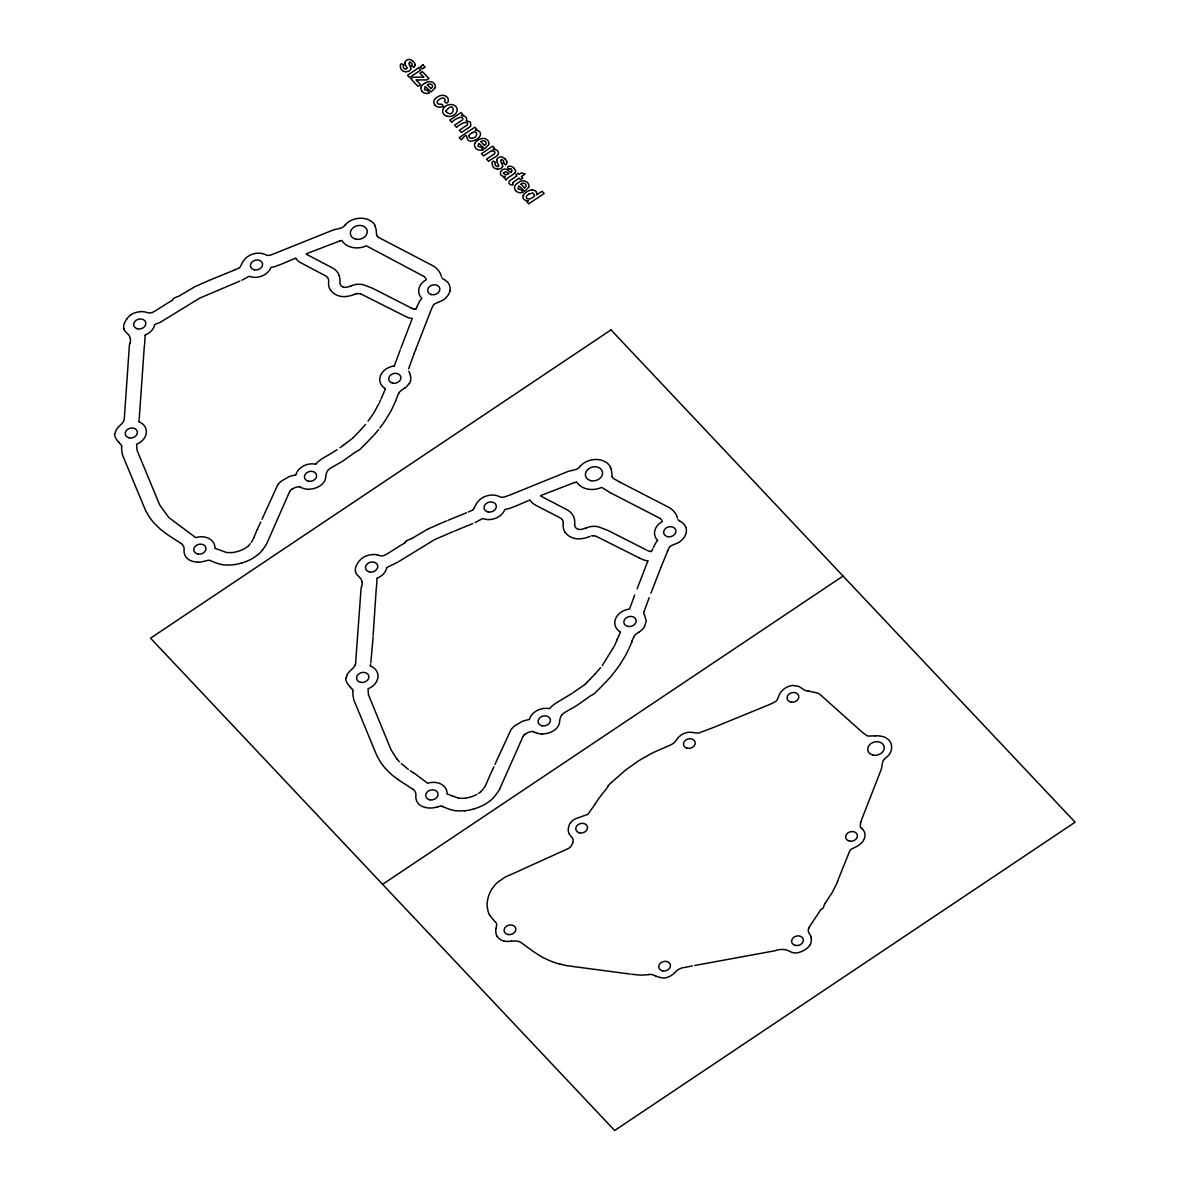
<?xml version="1.0" encoding="UTF-8"?>
<svg xmlns="http://www.w3.org/2000/svg" width="1190" height="1190" viewBox="0 0 1190 1190"><rect width="100%" height="100%" fill="white"/><g stroke="black" fill="none" stroke-linecap="round" stroke-linejoin="round"><path stroke-width="1.5" d="M328.678 281.033L328.574 283.339A18.505 14.786 -14.4 0 0 330.463 290.137M563.287 523.124L563.242 524.091M574.636 524.359L574.725 522.648A21.703 17.329 -14.4 0 0 574.19 518.29L573.982 517.68A19.814 15.812 -14.4 0 0 569.772 511.581A21.97 17.553 -14.4 0 0 569.013 511.031L568.463 510.644A27.043 21.599 -14.4 0 0 567.392 509.96L541.658 496.542M373.154 635.311L376.233 588.857M373.065 636.71L373.005 637.766M563.227 524.359L563.182 525.459A18.653 14.905 -14.4 0 0 565.057 532.346M410.743 68.767L410.728 68.098A14.176 11.32 -14.4 0 0 409.687 65.405M502.552 166.169L502.537 165.484A14.176 11.32 -14.4 0 0 501.496 162.792M372.946 638.852L370.849 662.413M139.26 418.345L144.362 345.531M355.587 663.41L361.031 589.005A19.055 15.217 -14.4 0 1 361.433 586.982L361.522 586.774M139.141 419.654L138.769 421.438M370.715 663.856L370.358 665.582M496.052 928.453L496.513 925.88A20.84 16.645 -14.4 0 0 496.647 925.151L496.661 924.987A4.805 3.838 -14.4 0 0 496.185 922.934L493.835 920.272A55.454 44.283 -14.4 0 1 491.173 917.103A44.342 35.403 -14.4 0 1 489.759 915.11L489.551 914.768M114.954 433.904L115.118 433.101A19.724 15.753 -14.4 0 1 115.891 430.854L116.099 430.349A18.118 14.459 -14.4 0 1 119.625 425.797L120.993 424.503A22.372 17.865 -14.4 0 0 121.975 423.521L122.466 422.956A8.672 6.932 -14.4 0 0 123.344 421.602A29.348 23.443 -14.4 0 0 123.671 420.918L123.849 420.561A7.11 5.682 -14.4 0 0 124.266 419.118L129.368 345.65A18.802 15.024 -14.4 0 1 129.755 343.657L129.844 343.449M346.156 678.389L346.305 677.571M572.777 842.594L572.836 842.356A15.381 12.287 -14.4 0 0 573.059 840.452L573.03 839.664A5.667 4.537 -14.4 0 0 572.583 838.295L571.185 836.481A24.395 19.486 -14.4 0 1 568.865 833.283M449.88 291.193L450.088 290.122A13.016 10.398 -14.4 0 0 450.147 288.025L450.103 287.727A12.584 10.056 -14.4 0 0 449.88 286.656L449.805 286.418A21.926 17.508 -14.4 0 0 449.389 285.273L449.195 284.812A23.83 19.025 -14.4 0 0 448.734 283.83L448.6 283.607A9.803 7.839 -14.4 0 0 447.053 281.628L445.045 280.081A10.859 8.672 -14.4 0 0 444.391 279.65L443.364 279.07A6.233 4.968 -14.4 0 1 442.769 278.668L441.847 277.835M144.57 344.758L145.15 335.476M643.79 612.612L644.117 611.556M376.397 588.291L377.066 578.667M394.306 366.044L400.242 349.86M644.221 611.184L649.16 597.663M408.587 368.87L414.105 353.608M534.474 195.487L532.927 192.914L528.955 194M631.667 642.139L632.024 641.098M620.407 632.217L617.015 639.952M617.461 638.673L615.572 643.403M838.995 877.655L849.749 850.895A5.846 4.671 -14.4 0 1 851.757 848.946L855.164 847.28A44.075 35.194 -14.4 0 0 857.023 846.328L858.407 845.51A16.601 13.268 -14.4 0 0 862.185 842.252L862.363 842.059A8.404 6.709 -14.4 0 0 863.018 841.122L863.449 840.363M838.638 878.607L837.552 881.448M647.91 560.832L637.126 588.812M660.777 567.764L668.765 548.337A9.55 7.631 -14.4 0 1 669.777 546.85L669.911 546.716M660.688 567.972L659.751 570.441M659.438 571.26L651.704 591.222M415.86 349.101L431.449 309.043M415.741 349.414L414.18 353.415M400.837 348.328L412.276 318.444L410.966 318.266A17.344 13.849 -14.4 0 1 409.405 317.923L408.155 317.551A23.845 19.04 -14.4 0 1 406.058 316.704L361.135 294.079M254.05 537.062L257.085 529.922M650.945 593.185L651.332 592.174M253.857 537.568L252.86 539.933M634.687 594.985L629.555 609.057A15.44 12.331 -14.4 0 0 615.542 618.83A15.44 12.331 -14.4 0 0 620.496 632.069M415.816 309.221L416.946 306.782M651.54 551.476L652.774 548.813M431.628 308.612L432.803 306.157A9.386 7.497 -14.4 0 1 433.8 304.685L433.934 304.566M667.382 551.253L667.664 550.598M262.023 519.212L277.701 484.94M495.665 762.864L510.971 729.708A20.929 16.72 -14.4 0 1 514.972 725.632L522.455 721.333A22.238 17.761 -14.4 0 1 523.927 720.783L529.253 719.459M417.244 306.157L419.475 301.546A24.291 19.397 -14.4 0 1 421.394 298.764L421.81 298.288A15.232 12.168 -14.4 0 1 426.392 279.62M380.993 399.126L385.352 388.907M495.397 763.489L494.966 764.441M653.429 547.37L655.274 543.696A24.752 19.769 -14.4 0 1 657.222 540.885L657.639 540.379A15.44 12.331 -14.4 0 1 662.369 521.503M257.219 529.639L260.744 522.068M347.316 674.789L347.093 675.295A20.007 15.991 -14.4 0 0 346.305 677.571M380.428 400.361L379.595 402.175M490.354 774.348L492.586 769.573M489.923 775.285L485.565 785.519M493.91 766.762L492.63 769.484M614.754 645.173L615.275 644.043M629.004 648.386L630.626 644.816A52.137 41.635 -14.4 0 0 631.146 643.537L631.236 643.314A46.157 36.875 -14.4 0 0 631.563 642.451L632.128 640.83A36.221 28.917 -14.4 0 1 632.366 640.146L632.574 639.625A34.718 27.727 -14.4 0 1 633.452 637.751L633.972 636.739M355.156 664.972L355.022 665.225A29.839 23.83 -14.4 0 1 354.694 665.909A8.836 7.051 -14.4 0 1 353.802 667.293L353.296 667.858A22.833 18.237 -14.4 0 1 352.285 668.854L350.886 670.163A18.475 14.756 -14.4 0 0 347.168 674.745M614.412 645.917L602.214 665.641M628.499 649.472L627.219 652.165A96.078 76.725 -14.4 0 1 626.312 653.965A114.835 91.704 -14.4 0 1 625.122 656.151L619.38 665.418A98.458 78.629 -14.4 0 1 617.788 667.649L614.501 671.978M379.06 403.365L373.779 412.989M808.754 928.26L808.59 928.602A4.79 3.823 -14.4 0 0 808.322 929.658L808.322 929.807A10.606 8.464 -14.4 0 0 808.486 931.934L808.605 932.142A13.968 11.156 -14.4 0 0 809.349 933.689L810.003 934.745A17.181 13.715 -14.4 0 1 811.134 936.842M499.696 788.97L522.812 736.952A15.202 12.138 -14.4 0 1 523.094 736.402M474.156 507.996L476.402 503.727A18.49 14.771 -14.4 0 1 478.663 500.812L479.778 499.74A12.421 9.922 -14.4 0 1 482.158 497.985L483.304 497.39M474.096 508.145L473.843 508.651A3.808 3.049 -14.4 0 1 472.817 509.856M398.754 393.384L398.248 394.381A34.153 27.281 -14.4 0 0 397.386 396.24L397.192 396.761A35.67 28.486 -14.4 0 0 396.939 397.43L396.389 399.037A45.473 36.31 -14.4 0 1 396.077 399.885L396.002 400.093A51.334 40.995 -14.4 0 1 395.482 401.357L392.135 408.616A94.471 75.446 -14.4 0 1 391.242 410.386A112.871 90.142 -14.4 0 1 390.082 412.543L384.444 421.691A96.628 77.172 -14.4 0 1 382.882 423.893L379.893 427.835M863.687 839.947L864.178 838.995A9.133 7.289 -14.4 0 0 864.58 837.939M810.286 944.414L810.509 944.012A17.359 13.864 -14.4 0 0 811.253 938.226M595.253 803.905L587.905 814.332L577.061 818.184A9.698 7.75 -14.4 0 0 574.398 819.375A13.477 10.755 -14.4 0 0 572.018 821.115L571.706 821.412A10.249 8.181 -14.4 0 0 570.858 822.364L570.605 822.707M252.444 540.691L251.298 542.283M485.208 786.173L483.78 788.152M289.795 491.396L290.137 490.89A6.173 4.924 -14.4 0 1 290.985 489.789L291.952 489.09M373.392 413.614L368.037 421.215M523.213 736.223L523.54 735.688A6.292 5.028 -14.4 0 1 524.418 734.587M824.923 903.671L831.87 893.006A39.404 31.476 -14.4 0 0 833.015 890.983L835.856 885.405A67.458 53.877 -14.4 0 0 836.466 884.096A94.903 75.788 -14.4 0 0 837.552 881.448M409.018 383.641L408.973 383.701A18.847 15.053 -14.4 0 1 408.468 384.385L407.501 385.575A13.507 10.784 -14.4 0 1 405.076 387.895M250.227 543.711L249.246 544.961A13.283 10.606 -14.4 0 1 248.427 545.853L248.249 546.031M262.574 549.721L264.329 547.385A29.572 23.622 -14.4 0 0 266.813 543.473L289.408 492.124A14.949 11.93 -14.4 0 1 289.691 491.589M483.021 789.134L481.92 790.532A13.551 10.829 -14.4 0 1 481.102 791.439L480.879 791.648M378.509 429.62L376.843 431.702A69.169 55.246 -14.4 0 1 373.169 435.912L366.461 442.873A70.195 56.064 -14.4 0 1 364.646 444.748L360.332 449.002A12.287 9.817 -14.4 0 1 357.476 450.936L357.164 451.084A12.019 9.594 -14.4 0 0 355.691 451.917L355.319 452.185A32.398 25.868 -14.4 0 0 354.397 452.855L343.241 460.738A80.325 64.156 -14.4 0 1 340.831 462.241L330.969 467.923A11.93 9.52 -14.4 0 0 327.622 470.749A8.077 6.456 -14.4 0 0 327.057 471.686L326.402 473.248A18.847 15.053 -14.4 0 0 325.926 475.241A30.687 24.499 -14.4 0 0 325.792 476.119L325.584 477.964A12.227 9.758 -14.4 0 1 324.974 480.239A13.997 11.186 -14.4 0 1 321.047 485.133L318.771 486.606A17.88 14.28 -14.4 0 1 315.662 487.974A16.348 13.06 -14.4 0 1 313.178 488.673L311.988 488.897A25.332 20.23 -14.4 0 1 309.98 489.149L308.21 489.239M613.817 672.841L611.645 675.578A70.552 56.347 -14.4 0 1 607.897 679.847L601.084 686.913A71.638 57.209 -14.4 0 1 599.225 688.802L598.644 689.382M600.653 667.649L595 674.076M515.017 172.803L514.69 173.145A13.224 10.561 -14.4 0 1 512.845 174.558L509.365 176.908A11.112 8.88 -14.4 0 0 505.988 179.854M365.479 424.488L360.421 430.2M504.248 177.518L504.887 176.789M316.109 463.817L315.752 464.234A15.172 12.108 -14.4 0 0 295.819 474.84M345.204 224.955L345.859 224.241A15.842 12.644 -14.4 0 1 349.042 221.608L349.667 221.221A14.399 11.498 -14.4 0 1 351.957 220.046L353.192 219.585A17.909 14.295 -14.4 0 1 375.356 225.907M580.214 466.316L580.884 465.588A16.169 12.912 -14.4 0 1 584.111 462.91L584.751 462.523A14.711 11.751 -14.4 0 1 587.087 461.333L588.336 460.857A18.222 14.563 -14.4 0 1 593.438 459.637A17.88 14.28 -14.4 0 1 610.515 467.105M345.546 224.583L343.984 226.219A7.274 5.816 -14.4 0 1 340.697 228.168L334.807 229.566A27.772 22.179 -14.4 0 0 333.081 230.057L270.978 254.972A7.72 6.173 -14.4 0 1 267.274 255.344A7.274 5.816 -14.4 0 1 266.382 254.987L263.421 253.887A14.667 11.707 -14.4 0 0 255.27 253.455L254.407 253.634A14.25 11.379 -14.4 0 0 252.101 254.288L251.209 254.66A14.354 11.469 -14.4 0 0 250.391 255.062L248.665 255.984A12.168 9.713 -14.4 0 0 246.226 257.754L245.14 258.81A18.148 14.488 -14.4 0 0 242.909 261.666L240.38 266.575A3.734 2.99 -14.4 0 1 239.398 267.72M580.155 466.391L579.024 467.551A7.423 5.935 -14.4 0 1 575.633 469.574L571.825 470.511M355.884 434.915L360.243 430.363M590.478 678.761L594.822 674.254M590.166 679.103L586.834 682.51M355.364 435.466L353.028 437.875M584.84 684.488L586.655 682.673M573.238 692.58L584.662 684.666M435.51 98.547L436.611 97.58A12.361 9.862 -14.4 0 1 437.965 96.688L438.991 96.137A6.441 5.147 -14.4 0 1 446.443 96.494M352.657 438.232L343.553 445.134M597.99 690.007L594.851 693.13A12.554 10.026 -14.4 0 1 591.936 695.079L591.623 695.243A12.272 9.803 -14.4 0 0 590.136 696.091L589.749 696.358A33.082 26.433 -14.4 0 0 588.812 697.043L577.492 705.045A82.036 65.524 -14.4 0 1 575.038 706.577L570.664 709.106M478.737 137.698L477.309 138.873A13.298 10.621 -14.4 0 1 475.926 139.751L475.227 140.108M610.976 782.961L613.817 780.357A70.879 56.599 -14.4 0 1 615.647 778.736L618.666 776.192A79.254 63.293 -14.4 0 0 620.094 774.928L622.34 772.92A68.678 54.844 -14.4 0 1 627.041 769.023L637.914 761.332A83.925 67.027 -14.4 0 1 639.937 760.023L649.799 754.356A99.097 79.135 -14.4 0 1 654.202 752.139L667.069 746.532A28.694 22.922 -14.4 0 0 668.497 745.937A46.975 37.515 -14.4 0 0 671.413 744.524L672.692 743.81A8.152 6.5 -14.4 0 0 673.808 742.977L674.879 741.935A26.373 21.063 -14.4 0 0 676.664 739.689L677.928 737.964A9.341 7.467 -14.4 0 1 678.999 736.803L680.412 735.643A41.04 32.77 -14.4 0 1 681.513 734.84L682.004 734.498A9.163 7.319 -14.4 0 1 683.625 733.62A12.882 10.293 -14.4 0 1 689.59 732.252L692.446 732.43A39.166 31.267 -14.4 0 1 694.915 732.817L698.515 733.085L712.572 727.849M610.574 783.303L610.396 783.466A12.554 10.026 -14.4 0 0 607.897 786.233M524.448 734.602L525.385 733.873M480.582 791.915L478.514 793.373M247.892 546.344L244.917 548.426M343.404 445.238L340.043 447.708M404.987 387.925L402.324 389.71A11.617 9.282 -14.4 0 0 398.59 393.325M572.182 693.324L555.968 703.097A28.307 22.61 -14.4 0 0 549.944 708.214L549.557 708.705A15.44 12.331 -14.4 0 0 529.386 719.429M337.053 449.775L329.035 454.684M468.667 127.672L461.467 132.492L459.355 130.246L465.781 125.947A10.16 8.122 -14.4 0 0 467.521 124.608C468.681 118.881 457.287 125.709 456.692 127.434L454.58 125.188L460.932 120.934A13.938 11.127 -14.4 0 0 462.717 119.61C464.279 113.868 452.2 120.413 451.917 122.362L449.805 120.116L461.036 112.604L462.955 114.627L461.423 115.638L462.449 115.668A5.31 4.239 -14.4 0 1 465.751 117.037A4.552 3.63 -14.4 0 1 466.272 120.696L470.496 122.139L470.794 125.872A8.88 7.095 -14.4 0 1 468.622 127.613M510.852 172.252L512.116 170.914L511.358 169.471M528.39 200.649L526.739 201.735L528.717 203.832L544.187 193.494L542.06 191.248L536.571 194.922A5.34 4.269 -14.4 0 0 536.065 191.605M382.6 884.334L843.056 576.049M131.361 314.562L132.254 313.996A10.889 8.702 -14.4 0 1 135.348 312.658L135.794 312.539A21.271 16.987 -14.4 0 1 140.435 311.691L140.941 311.661M639.447 631.771L640.369 631.131A13.789 11.008 -14.4 0 0 642.853 628.796L643.85 627.591A19.204 15.336 -14.4 0 0 644.37 626.907L646.304 620.853L644.34 614.576M639.313 631.86L637.602 632.991A11.855 9.461 -14.4 0 0 633.809 636.68M412.365 538.163L427.82 529.089M412.246 538.237L411.175 538.877M398.918 561.472L434.261 539.829M471.716 132.953C478.127 128.669 478.35 138.248 471.909 138.204M397.832 562.141L386.81 567.526A15.44 12.331 -14.4 0 1 376.977 578.236M238.952 268.018L235.293 269.699M172.312 300.356L170.17 301.576A69.987 55.885 -14.4 0 0 168.102 302.796L155.905 310.501A51.215 40.906 -14.4 0 1 154.462 311.349L152.841 312.211A5.667 4.522 -14.4 0 1 151.591 312.747L151.413 312.747A9.58 7.646 -14.4 0 1 150.922 312.821L150.743 312.851A6.872 5.489 -14.4 0 1 148.78 312.881L148.452 312.806A14.027 11.201 -14.4 0 1 147.114 312.539L146.281 312.316A16.229 12.956 -14.4 0 0 140.956 311.512M404.808 542.997L402.547 544.276A71.474 57.075 -14.4 0 0 400.45 545.526L388.044 553.35A52.315 41.769 -14.4 0 1 386.586 554.213L384.935 555.09A5.786 4.626 -14.4 0 1 383.656 555.641L383.492 555.641A9.743 7.78 -14.4 0 1 383.002 555.715L382.897 555.73A6.962 5.563 -14.4 0 1 380.815 555.789L380.488 555.715A14.161 11.305 -14.4 0 1 379.134 555.433L377.87 555.105M328.187 455.16L322.207 458.641A27.935 22.312 -14.4 0 0 316.079 463.803M570.055 709.448L565.012 712.349A12.168 9.728 -14.4 0 0 561.62 715.22M472.103 510.302L468.399 511.983M244.337 548.783L241.243 550.226A28.039 22.402 -14.4 0 1 237.658 551.461L233.627 552.413A7.557 6.039 -14.4 0 1 233.076 552.487M476.907 794.429L473.798 795.887A28.605 22.848 -14.4 0 1 470.154 797.136L466.034 798.118A7.69 6.143 -14.4 0 1 465.513 798.193M483.408 497.331L484.003 497.004A14.652 11.707 -14.4 0 1 484.851 496.602L485.743 496.23A14.533 11.603 -14.4 0 1 487.96 495.59L488.971 495.382A14.86 11.87 -14.4 0 1 497.256 495.724L500.216 496.914A7.348 5.861 -14.4 0 0 501.124 497.167L501.154 497.167A7.854 6.262 -14.4 0 0 504.857 496.81L510.57 494.787M178.693 296.236L194.625 286.85M425.693 82.675L424.994 83.047A8.791 7.021 -14.4 0 0 421.201 86.677M160.219 322.326L199.875 298.036L239.964 281.048M159.862 322.52L154.73 324.498A15.158 12.093 -14.4 0 1 145.061 335.059M428.311 528.851L442.085 522.767M435.243 539.338L452.855 531.752M195.383 286.463L209.321 280.319M491.173 151.056L491.039 151.115A17.984 14.354 -14.4 0 0 488.673 152.543L483.571 155.935L481.459 153.689L492.69 146.177L494.668 148.274L493.032 149.375L494.088 149.36A5.444 4.343 -14.4 0 1 497.569 150.818C501.793 155.994 490.459 158.553 488.688 161.364L486.561 159.118L492.303 155.28A17.032 13.611 -14.4 0 0 494.43 153.718M511.06 494.564L567.913 471.508A28.292 22.595 -14.4 0 1 569.668 471.017L571.631 470.556M282.804 263.6L295.819 258.051L296.31 258.899M516.847 505.586L530.056 499.949L530.547 500.797A15.619 12.48 -14.4 0 0 533.641 503.92L536.125 505.453M516.207 505.869L509.365 508.442A28.917 23.101 -14.4 0 1 506.271 509.201L504.872 509.454A15.44 12.331 -14.4 0 1 482.619 518.528L475.078 522.633M282.015 263.957L275.44 266.411A28.396 22.684 -14.4 0 1 272.391 267.155L270.948 267.408A15.172 12.123 -14.4 0 1 249.082 276.303L241.927 280.23M448.258 520.223L466.525 512.756M454.149 531.201L472.713 523.615M446.904 520.803L443.007 522.395M713.36 727.521L768.963 704.792A27.415 21.896 -14.4 0 1 770.257 704.183L771.685 703.543A37.708 30.107 -14.4 0 0 773.485 702.695L774.169 702.323A9.758 7.795 -14.4 0 0 776.311 700.836A5.459 4.358 -14.4 0 0 777.085 699.913L777.189 699.735A15.396 12.302 -14.4 0 0 778.141 697.727L778.766 696.091A21.405 17.106 -14.4 0 1 780.685 692.253A10.1 8.062 -14.4 0 1 781.324 691.509L782.514 690.319A14.518 11.603 -14.4 0 1 793.492 685.306M234.787 269.907L209.559 280.23M540.706 495.576L574.205 482.619M306.321 253.768L339.998 240.886M355.141 294.138L356.048 293.781M586.417 527.81L589.333 526.828A16.764 13.388 -14.4 0 1 595.253 526.411L596.175 526.441A26.492 21.167 -14.4 0 1 598.005 526.679L607.807 530.368L645.932 549.735M590.151 536.318L587.265 537.374A28.59 22.833 -14.4 0 1 585.138 537.999L581.449 538.728A17.077 13.64 -14.4 0 1 569.921 536.601L569.356 536.274A19.843 15.842 -14.4 0 1 566.604 534.042L565.666 532.971A17.909 14.295 -14.4 0 1 565.161 532.302M351.005 285.897L354.382 284.737A16.511 13.194 -14.4 0 1 360.228 284.351L361.135 284.38A26.195 20.914 -14.4 0 1 362.935 284.603L372.381 288.159L410.922 307.808M355.557 293.975L352.27 295.194A28.054 22.402 -14.4 0 1 350.276 295.76L346.766 296.459M578.727 529.327L578.95 529.371A5.444 4.343 -14.4 0 0 581.27 529.371L581.91 529.253A16.229 12.956 -14.4 0 0 582.684 529.074L584.186 528.643A19.07 15.232 -14.4 0 0 585.212 528.271L585.911 528.003M350.857 285.957L350.321 286.165A18.698 14.934 -14.4 0 1 349.31 286.522L347.941 286.924A15.931 12.733 -14.4 0 1 347.138 287.102L346.439 287.236A5.355 4.284 -14.4 0 1 344.297 287.296L343.88 287.177M585.688 528.092L586.685 527.691M438.366 302.305L441.564 300.877A14.503 11.588 -14.4 0 0 445.343 298.303L446.503 297.084A19.114 15.262 -14.4 0 0 447.499 295.938L447.678 295.715A14.578 11.647 -14.4 0 0 449.002 293.543L449.448 292.517A15.024 12.004 -14.4 0 0 449.88 291.193M674.418 544.425L677.66 542.967A14.816 11.841 -14.4 0 0 681.513 540.349L682.673 539.115A19.501 15.574 -14.4 0 0 683.7 537.954L683.923 537.657A14.86 11.855 -14.4 0 0 685.217 535.53L685.678 534.489A15.247 12.183 -14.4 0 0 686.124 533.15L686.332 532.049A13.149 10.502 -14.4 0 0 686.407 529.937L686.362 529.639A12.688 10.13 -14.4 0 0 686.139 528.553L686.065 528.315A22.06 17.627 -14.4 0 0 685.648 527.155M674.269 544.485L672.261 545.288A6.188 4.939 -14.4 0 0 670.059 546.507M438.218 302.364L436.135 303.197A6.069 4.849 -14.4 0 0 434.067 304.357M410.505 539.159L409.791 539.412M177.95 296.563L176.462 297.069A9.401 7.512 -14.4 0 0 174.246 298.125L174.112 298.229A3.51 2.796 -14.4 0 0 172.505 300.178M409.524 539.501L408.929 539.71A9.594 7.661 -14.4 0 0 406.683 540.796M437.533 806.894L440.181 806.21A2.96 2.365 -14.4 0 1 441.386 806.136M340.057 240.871L341.813 240.454A19.085 15.247 -14.4 0 0 366.431 245.854L423.848 276.392M574.339 482.59L576.734 482.01A19.293 15.41 -14.4 0 0 601.649 487.409L610.5 492.809M694.663 965.492L775.136 950.736A27.668 22.089 -14.4 0 1 776.862 950.185L778.305 949.813A11.543 9.223 -14.4 0 1 780.119 949.531L781.354 949.456A36.459 29.11 -14.4 0 1 782.782 949.456L783.734 949.486A13.149 10.502 -14.4 0 1 788.479 950.78L789.848 951.45A39.062 31.193 -14.4 0 0 790.725 951.851A18.415 14.711 -14.4 0 0 792.124 952.417L792.912 952.655A7.11 5.682 -14.4 0 0 794.399 952.907L794.95 952.922A15.158 12.108 -14.4 0 0 795.902 952.922A9.966 7.958 -14.4 0 0 798.683 952.521L799.576 952.238A18.326 14.637 -14.4 0 0 810.509 944.503M692.461 965.923L683.759 967.589M683.001 967.738L682.004 967.946A4.641 3.704 -14.4 0 0 681.468 968.11L680.055 968.72A15.812 12.629 -14.4 0 0 677.378 970.177L672.752 974.432A12.272 9.803 -14.4 0 1 670.431 975.993L670.059 976.187A18.49 14.756 -14.4 0 1 667.129 977.392L666.817 977.496A8.3 6.634 -14.4 0 1 663.47 977.987A21.137 16.883 -14.4 0 1 655.541 975.845M295.715 474.855L290.449 476.164A21.837 17.434 -14.4 0 0 288.873 476.759L281.643 480.938A20.513 16.377 -14.4 0 0 277.701 484.94M511.551 941.126L516.014 940.978A33.454 26.716 -14.4 0 1 517.576 941.245L518.067 941.335A8.003 6.396 -14.4 0 1 519.941 941.974L520.982 942.569A46.217 36.905 -14.4 0 1 521.964 943.194L531.35 950.096A79.656 63.62 -14.4 0 0 532.614 951.033L541.286 956.611A55.558 44.372 -14.4 0 0 543.696 957.891L548.977 960.36A59.574 47.585 -14.4 0 0 552.814 961.907L554.733 962.561A64.186 51.259 -14.4 0 0 560.237 964.198M648.386 974.61L650.811 974.357A4.046 3.228 -14.4 0 1 651.555 974.417L655.482 975.934M465.245 798.207L464.189 798.282M372.872 554.555L372.366 554.6A21.643 17.285 -14.4 0 0 367.651 555.477L367.204 555.596A11.112 8.88 -14.4 0 0 364.036 556.92L363.158 557.515A17.88 14.28 -14.4 0 0 358.235 562.29A24.678 19.709 -14.4 0 0 355.825 567.035A14.265 11.394 -14.4 0 0 355.527 572.107M232.809 552.502L231.485 552.577M875.26 735.851L868.12 736.045A5.742 4.582 -14.4 0 1 866.989 735.673L862.884 732.757A49.653 39.657 -14.4 0 1 860.786 730.928L819.999 694.439A22.089 17.642 -14.4 0 0 817.426 693.041L808.055 690.944M464.442 810.732L461.155 810.896A33.573 26.805 -14.4 0 1 455.919 810.732A21.926 17.523 -14.4 0 1 453.048 810.256L451.739 809.914A44.357 35.417 -14.4 0 1 450.46 809.542L450.147 809.438A58.548 46.752 -14.4 0 1 446.131 808.01L443.379 806.835M231.306 552.591L227.439 552.591A8.895 7.095 -14.4 0 1 226.487 552.472M463.55 798.311L459.89 798.311A8.999 7.185 -14.4 0 1 458.834 798.193M807.832 690.959L805.734 690.661A14.102 11.26 -14.4 0 1 804.128 689.858L803.919 689.724A7.928 6.322 -14.4 0 1 803.354 689.308L799.442 686.749A6.084 4.864 -14.4 0 0 798.654 686.437L797.255 686.109A27.192 21.718 -14.4 0 0 795.307 685.812L793.492 685.693M541.881 733.977L543.666 733.888A25.749 20.557 -14.4 0 0 545.704 733.62L546.909 733.397A16.66 13.313 -14.4 0 0 549.438 732.683A18.252 14.578 -14.4 0 0 552.591 731.3L554.912 729.812A14.265 11.394 -14.4 0 0 558.869 724.829A12.391 9.892 -14.4 0 0 559.523 722.538L559.746 720.664A31.059 24.797 -14.4 0 1 559.88 719.772A19.099 15.262 -14.4 0 1 560.371 717.749L561.04 716.157A8.226 6.575 -14.4 0 1 561.65 715.235M651.302 551.505L650.856 551.505A4.552 3.644 -14.4 0 1 650.157 551.446L649.829 551.387M415.593 309.251L415.102 309.251A4.507 3.6 -14.4 0 1 414.462 309.192L414.105 309.117M423.447 77.082L413.153 77.261L410.862 78.808L417.943 86.335L420.546 84.594L417.214 81.069M197.957 562.126L196.276 562.007A23.398 18.683 -14.4 0 1 194.431 561.74L193.375 561.531A16.586 13.254 -14.4 0 1 190.683 560.639A14.012 11.186 -14.4 0 1 187.172 558.363A10.249 8.196 -14.4 0 1 186.488 557.619A16.883 13.477 -14.4 0 1 185.923 556.831L185.06 555.433A10.323 8.241 -14.4 0 1 184.51 554.019L184.45 553.781A18.162 14.503 -14.4 0 1 184.063 551.461A25.764 20.572 -14.4 0 1 184.093 549.988L184.123 548.516A6.441 5.147 -14.4 0 0 183.959 547.549L183.706 546.879A22.803 18.207 -14.4 0 0 183.409 546.225L182.784 545.05A9.803 7.824 -14.4 0 0 180.925 543.413M593.007 535.753L593.364 535.768A14.578 11.632 -14.4 0 1 594.197 535.857L594.732 535.931A11.692 9.341 -14.4 0 1 595.357 536.036L595.595 536.095M358.041 293.558L358.398 293.588A14.399 11.498 -14.4 0 1 359.202 293.662L359.737 293.737A11.573 9.237 -14.4 0 1 360.347 293.856L360.585 293.915M505.036 176.611C495.397 176.343 503.043 164.458 508.561 170.914A19.278 15.396 -14.4 0 0 510.822 172.282M497.42 166.66L498.848 165.871A3.689 2.945 -14.4 0 0 498.491 164.875A44.967 35.908 -14.4 0 1 497.212 162.123L496.795 160.754A3.525 2.826 -14.4 0 1 496.765 160.219M647.732 560.802L646.587 560.654A17.523 13.997 -14.4 0 1 645.01 560.312L643.731 559.925A24.023 19.189 -14.4 0 1 641.618 559.077L639.342 557.961M631.429 974.223L639.075 975.027A34.912 27.876 -14.4 0 0 640.607 975.071A51.185 40.877 -14.4 0 0 648.386 974.595M629.956 974.03L568.627 965.923A34.912 27.876 -14.4 0 1 566.232 965.536L560.252 964.183M425.247 807.43L426.318 807.653A23.666 18.891 -14.4 0 0 428.177 807.921L429.873 808.025A14.771 11.796 -14.4 0 0 432.55 807.921A34.317 27.4 -14.4 0 0 437.518 806.865M458.477 798.103L453.033 796.214M226.204 552.413L216.327 548.754A19.293 15.41 -14.4 0 0 214.929 548.382A15.291 12.212 -14.4 0 0 195.725 537.642L169.218 517.814M503.846 940.978L504.471 941.141A17.359 13.864 -14.4 0 0 505.185 941.305A16.749 13.373 -14.4 0 0 511.536 941.037M649.576 551.327L648.788 551.074A15.946 12.733 -14.4 0 1 647.806 550.658L647.092 550.316M413.852 309.058L413.049 308.79A15.827 12.644 -14.4 0 1 412.142 308.403L411.086 307.883M535.768 732.683L534.518 732.207A17.091 13.655 -14.4 0 0 533.239 731.761M596.145 536.274L638.941 557.768M300.936 487.469L302.171 487.945A17.642 14.087 -14.4 0 0 308.18 489.358M452.691 796.065L448.392 794.399A19.471 15.559 -14.4 0 0 447.128 794.087A15.44 12.331 -14.4 0 0 427.701 783.258L414.224 773.232M619.841 482.099L669.42 507.654A28.233 22.55 -14.4 0 1 671.19 508.889L672.603 510.094A28.426 22.699 -14.4 0 1 674.046 511.626L675.191 513.054A19.799 15.812 -14.4 0 1 677.303 517.471L677.452 518.126M610.961 493.047L659.781 518.215M619.573 481.965L614.1 478.871A6.084 4.864 -14.4 0 1 612.121 476.907M536.556 505.69L560.416 518.007A9.505 7.586 -14.4 0 1 562.126 519.509M679.549 520.878L680.591 521.473A10.918 8.717 -14.4 0 1 681.186 521.875L683.253 523.481A9.862 7.869 -14.4 0 1 684.86 525.459L684.979 525.697A23.964 19.144 -14.4 0 1 685.455 526.694L685.648 527.155M413.733 772.935L410.223 770.704M378.658 237.435L433.324 265.98A28.084 22.431 -14.4 0 1 435.079 267.2L436.477 268.404A28.292 22.595 -14.4 0 1 437.89 269.907L439.036 271.335A19.68 15.723 -14.4 0 1 441.133 275.693L441.282 276.333M307.258 254.72L332.694 268.033A26.894 21.48 -14.4 0 1 333.75 268.717L335 269.654A19.695 15.738 -14.4 0 1 339.254 275.649M399.111 780.268L399.899 780.804A88.997 71.088 -14.4 0 0 402.339 782.395L412.722 789.074M398.605 779.926L392.893 775.657A60.72 48.493 -14.4 0 1 391.54 774.497L388.758 771.864M408.319 769.38L401.253 763.578M180.969 543.369L170.706 536.75A88.506 70.686 -14.4 0 1 168.296 535.173L161.379 530.071A60.407 48.24 -14.4 0 1 160.025 528.925L154.06 523.02A62.088 49.578 -14.4 0 1 152.573 521.279L151.175 519.509A58.667 46.856 -14.4 0 1 148.78 516.058L145.745 510.793A35.328 28.218 -14.4 0 1 145.091 509.35L122.748 455.562A37.693 30.107 -14.4 0 1 122.124 453.018L121.871 451.427A57.864 46.217 -14.4 0 1 121.558 447.172L121.544 446.22M411.383 65.584L413.852 67.354A5.087 4.061 -14.4 0 0 415.087 64.825M503.206 162.971L505.661 164.756M424.131 276.601L424.815 277.196A12.852 10.264 -14.4 0 1 425.098 277.508L425.931 278.519M660.063 518.423L660.718 518.989A12.554 10.026 -14.4 0 1 661.045 519.346L661.893 520.357M403.901 65.286C398.784 59.931 399.364 70.701 403.856 71.266A5.102 4.076 -14.4 0 0 405.582 71.787M495.709 162.673C490.592 157.333 491.173 168.102 495.665 168.653A5.102 4.076 -14.4 0 0 497.39 169.188M446.324 96.598C450.028 98.041 448.169 106.609 444.406 101.433A2.707 2.157 -14.4 0 0 442.189 98.011L441.282 98.294A8.3 6.634 -14.4 0 0 439.616 99.216A9.847 7.869 -14.4 0 0 437.816 100.644L437.325 101.373A2.588 2.068 -14.4 0 0 437.161 101.775C436.626 106.282 443.082 102.087 443.007 106.267M423.804 77.097L419.966 73.185L422.361 71.579L428.906 78.525L426.794 79.938L416.009 79.953L417.065 80.905M413.168 61.33L410.758 59.738A4.031 3.228 -14.4 0 0 409.851 59.53A3.972 3.168 -14.4 0 0 404.868 62.832M504.991 158.731L502.567 157.125A4.031 3.228 -14.4 0 0 501.659 156.931A3.972 3.168 -14.4 0 0 496.676 160.233M351.466 688.519L350.113 687.165M388.297 771.418L385.501 768.547A62.386 49.831 -14.4 0 1 383.998 766.777L382.585 764.991A58.979 47.094 -14.4 0 1 380.175 761.496L377.126 756.171A35.536 28.381 -14.4 0 1 376.457 754.713L353.98 700.3A37.991 30.345 -14.4 0 1 353.356 697.742L353.103 696.12A58.414 46.663 -14.4 0 1 352.805 691.821L352.79 691.018M168.489 517.085L159.638 504.857L137.118 450.43A24.752 19.769 -14.4 0 1 136.999 449.88L136.582 444.257A15.247 12.183 -14.4 0 0 146.31 432.669A15.247 12.183 -14.4 0 0 138.68 421.677M399.349 761.689L396.761 758.789M513.902 168.177C512.563 165.455 504.605 165.395 508.666 169.114M677.988 519.614L678.955 520.476A6.262 4.998 -14.4 0 0 679.505 520.863M118.896 442.576L120.235 443.915A6.634 5.296 -14.4 0 1 121.796 446.161M427.552 85.04L430.78 88.477M481.087 141.848L484.33 145.284M521.131 184.316L524.359 187.752M504.099 177.712L506.211 179.958M862.572 829.356L861.099 827.541M396.701 758.714L391.108 749.879L368.528 694.945A24.945 19.918 -14.4 0 1 368.439 694.514L368.037 688.787A15.44 12.331 -14.4 0 0 377.944 677.08A15.44 12.331 -14.4 0 0 370.269 665.909M522.886 192.17L521.161 189.671L518.007 188.927L518.825 185.848L524.656 191.218L528.405 187.604A5.534 4.418 -14.4 0 0 528.732 186.77M482.843 149.687L481.117 147.188L477.904 146.355L478.782 143.365L484.613 148.75L488.361 145.121A5.534 4.418 -14.4 0 0 488.688 144.302M501.54 162.777L501.273 162.271A28.218 22.536 -14.4 0 1 500.618 160.888L501.615 159.371A4.701 3.748 -14.4 0 1 503.087 160.457A2.737 2.187 -14.4 0 1 503.4 163.06M409.732 65.391L409.464 64.87A28.218 22.536 -14.4 0 1 408.81 63.486L409.806 61.984A4.701 3.748 -14.4 0 1 411.264 63.055A2.737 2.187 -14.4 0 1 411.591 65.673M409.836 373.452L408.795 371.295M644.266 614.412L643.879 613.668M374.865 225.892L375.46 227.305A24.722 19.754 -14.4 0 1 376.367 231.41L376.412 232.273M610.291 467.194L610.887 468.637M568.924 833.268L568.805 832.985A8.925 7.125 -14.4 0 1 568.523 832.137L568.299 830.278M339.209 275.663L339.403 276.273A21.509 17.181 -14.4 0 1 339.968 280.572L339.879 282.164A7.11 5.682 -14.4 0 0 343.732 287.355M123.968 328.931L124.072 329.288A9.133 7.289 -14.4 0 0 124.846 330.939L128.669 334.955A8.256 6.59 -14.4 0 1 129.933 337.231L130.26 338.629M355.617 572.093L355.721 572.449A9.178 7.333 -14.4 0 0 356.509 574.13L360.362 578.191A8.3 6.634 -14.4 0 1 361.641 580.482L361.968 581.895M487.424 908.03L487.156 905.724A22.015 17.582 -14.4 0 1 487.156 903.314L487.26 902.332A44.283 35.373 -14.4 0 1 491.068 890.284L491.321 889.942A18.133 14.473 -14.4 0 1 492.139 888.692L495.01 884.943A18.951 15.143 -14.4 0 1 495.992 883.887A25.109 20.052 -14.4 0 1 498.699 881.567L504.813 877.342A21.241 16.957 -14.4 0 1 506.271 876.539L513.902 873.222A91.005 72.679 -14.4 0 0 515.806 872.389L523.422 868.923A76.026 60.72 -14.4 0 0 525.013 868.164L568.359 848.515A8.717 6.962 -14.4 0 0 571.007 846.239L571.14 845.941A16.348 13.06 -14.4 0 0 572.271 844.007L572.375 843.769A9.029 7.214 -14.4 0 0 572.777 842.594M811.372 938.196L811.238 937.393A8.613 6.872 -14.4 0 0 811.089 936.857M376.442 232.63L376.531 233.85A11.394 9.089 -14.4 0 0 376.828 235.442M824.878 903.656A9.862 7.884 -14.4 0 0 824.016 905.59L823.852 906.185A8.538 6.813 -14.4 0 1 822.811 908.431L820.817 909.606L810.732 924.838A38.556 30.791 -14.4 0 0 808.739 928.245M503.801 941.097A13.254 10.576 -14.4 0 1 497.241 936.292M496.974 936.396A20.766 16.586 -14.4 0 1 495.962 928.453M489.447 914.812A29.393 23.473 -14.4 0 1 487.498 908.015M568.359 830.278A16.883 13.477 -14.4 0 1 570.456 822.647M595.238 803.905A94.531 75.505 -14.4 0 1 599.016 798.237L603.033 792.927A70.716 56.48 -14.4 0 1 603.985 791.766L605.264 790.234A35.075 28.024 -14.4 0 0 606.781 788.33L606.945 788.077A11.632 9.297 -14.4 0 0 607.48 787.2L607.688 786.813A21.926 17.508 -14.4 0 1 607.971 786.263M875.26 735.851A22.476 17.954 -14.4 0 1 880.6 736.119L882.564 736.491A12.971 10.353 -14.4 0 1 884.408 737.116L885.3 737.547A18.817 15.024 -14.4 0 1 887.993 739.317A13.402 10.71 -14.4 0 1 890.715 742.768L890.998 743.557A18.832 15.039 -14.4 0 1 891.652 746.74L891.503 749.164A18.951 15.128 -14.4 0 1 890.804 751.663L890.67 752.006A11.736 9.371 -14.4 0 1 890.075 753.181L889.897 753.463A15.872 12.673 -14.4 0 1 888.052 755.858A11.841 9.461 -14.4 0 1 887.428 756.438L885.449 758.104A12.108 9.669 -14.4 0 0 883.783 759.845L883.382 760.425A7.199 5.742 -14.4 0 0 882.816 761.54L882.37 763.177A43.911 35.075 -14.4 0 0 881.909 765.81L881.671 767.476A25.987 20.751 -14.4 0 1 881.195 769.484L861.352 820.401A22.342 17.835 -14.4 0 0 860.98 821.457M860.623 827.675A13.864 11.067 -14.4 0 1 861.173 821.487M862.542 829.385A18.073 14.429 -14.4 0 1 864.49 832.048A14.191 11.335 -14.4 0 1 864.535 837.924M404.912 542.863A3.57 2.856 -14.4 0 1 406.4 540.989M372.887 554.451A14.875 11.885 -14.4 0 1 377.855 555.135M362.147 581.865A16.02 12.793 -14.4 0 1 361.567 586.774M355.632 663.41A7.214 5.757 -14.4 0 1 355.26 664.868M350.381 686.942A19.204 15.336 -14.4 0 1 345.636 678.479M351.526 688.475A6.679 5.34 -14.4 0 1 353.043 690.78M412.677 789.119A9.847 7.869 -14.4 0 1 414.626 790.725L415.191 791.96A22.937 18.326 -14.4 0 1 415.488 792.614L415.727 793.299A6.5 5.191 -14.4 0 1 415.905 794.28L415.86 795.783A26.031 20.795 -14.4 0 0 415.846 797.255A18.326 14.637 -14.4 0 0 416.217 799.606L416.277 799.859A10.383 8.3 -14.4 0 0 416.812 801.286L417.69 802.685A16.972 13.551 -14.4 0 0 418.255 803.503A10.308 8.226 -14.4 0 0 418.954 804.247A14.087 11.26 -14.4 0 0 422.524 806.537A16.734 13.358 -14.4 0 0 425.232 807.43M441.416 806.106A10.427 8.33 -14.4 0 1 443.335 806.894M474.349 808.664A35.67 28.486 -14.4 0 1 464.442 810.836M474.394 808.769A45.116 36.027 -14.4 0 0 482.753 805.481L483.408 805.154A25.317 20.215 -14.4 0 0 486.903 803.086L488.644 801.867A26.448 21.122 -14.4 0 0 493.151 798.133A38.571 30.806 -14.4 0 0 495.412 795.322L497.212 792.957A30.107 24.053 -14.4 0 0 499.74 788.985M525.608 734.052A9.535 7.616 -14.4 0 1 533.298 731.478M541.837 734.111A17.82 14.235 -14.4 0 1 535.827 732.609M612.255 476.863A11.483 9.178 -14.4 0 1 611.957 475.256L611.779 472.787A24.931 19.903 -14.4 0 0 610.901 468.622M541.465 496.394A3.451 2.752 -14.4 0 1 540.796 495.754M578.533 529.505A7.155 5.727 -14.4 0 1 574.651 524.359M591.668 535.783A4.21 3.362 -14.4 0 1 592.992 535.812M562.364 519.851A9.832 7.854 -14.4 0 1 563.197 522.38M403.693 65.197A3.421 2.722 -14.4 0 0 405.597 69.109L407.039 68.47A3.689 2.945 -14.4 0 0 406.683 67.473M406.742 67.443A44.967 35.908 -14.4 0 1 405.403 64.721L404.987 63.353A3.525 2.826 -14.4 0 1 404.957 62.832M413.049 61.449A8.464 6.753 -14.4 0 1 415.251 64.781M410.937 68.782A4.046 3.243 -14.4 0 1 405.656 71.608M422.242 91.585A6.5 5.191 -14.4 0 0 429.367 93.043L427.567 90.395L424.413 89.652L425.232 86.573L431.078 91.942L434.811 88.328A5.534 4.418 -14.4 0 0 435.153 87.495M422.361 91.511A10.175 8.122 -14.4 0 1 421.885 90.961L421.111 89.548A5.548 4.433 -14.4 0 1 421.29 86.706M425.708 82.705A7.11 5.682 -14.4 0 1 429.754 81.604A6.248 4.983 -14.4 0 1 433.993 83.374A8.657 6.917 -14.4 0 1 434.38 83.865A6.233 4.968 -14.4 0 1 435.213 87.51M427.314 84.862A3.139 2.499 -14.4 0 1 431.955 84.832A3.139 2.499 -14.4 0 1 430.884 88.625M443.156 106.55A6.902 5.519 -14.4 0 1 434.752 105.017M434.9 104.928A6.575 5.251 -14.4 0 1 435.362 98.458M478.722 137.683A6.694 5.355 -14.4 0 0 480.254 135.482A5.236 4.18 -14.4 0 0 475.152 130.305L476.788 129.308L474.81 127.211L459.266 137.624L461.378 139.87C469.99 129.011 463.788 142.473 471.612 141.03A7.066 5.652 -14.4 0 0 475.212 140.093M469.024 135.511A6.53 5.221 -14.4 0 1 471.776 133.057M471.552 138.352A2.796 2.231 -14.4 0 1 469.143 135.556M482.902 149.851A6.5 5.191 -14.4 0 1 475.792 148.378A10.175 8.122 -14.4 0 1 475.435 147.753L474.661 146.34A5.548 4.433 -14.4 0 1 474.84 143.514M474.736 143.484A8.791 7.021 -14.4 0 1 478.588 139.929M479.258 139.498A7.11 5.682 -14.4 0 1 483.289 138.412A6.248 4.983 -14.4 0 1 487.528 140.182A8.657 6.917 -14.4 0 1 487.93 140.673A6.233 4.968 -14.4 0 1 488.748 144.302M480.864 141.669A3.139 2.499 -14.4 0 1 485.49 141.625A3.139 2.499 -14.4 0 1 484.434 145.433M491.306 151.249A2.499 1.993 -14.4 0 1 494.743 153.54M497.405 166.496A3.421 2.722 -14.4 0 1 495.501 162.584M504.857 158.85A8.464 6.753 -14.4 0 1 507.059 162.167M506.895 162.227A5.087 4.061 -14.4 0 1 505.631 164.741M502.745 166.184A4.046 3.243 -14.4 0 1 497.465 168.995M508.621 169.025A2.707 2.157 -14.4 0 1 511.536 169.307M513.827 168.221A9.862 7.884 -14.4 0 1 515.597 170.646M515.434 170.691A3.585 2.871 -14.4 0 1 515.166 172.714M522.946 192.319A6.5 5.191 -14.4 0 1 515.835 190.861M515.939 190.787A10.175 8.122 -14.4 0 1 515.478 190.221L514.69 188.823A5.548 4.433 -14.4 0 1 514.868 185.982A8.791 7.021 -14.4 0 1 518.632 182.412L519.271 181.951A7.11 5.682 -14.4 0 1 523.332 180.88A6.248 4.983 -14.4 0 1 527.572 182.65A8.657 6.917 -14.4 0 1 527.973 183.141A6.233 4.968 -14.4 0 1 528.791 186.77M520.893 184.138A3.139 2.499 -14.4 0 1 525.534 184.108A3.139 2.499 -14.4 0 1 524.478 187.901M528.39 200.723A5.385 4.299 -14.4 0 1 523.124 195.532M523.332 195.562A6.649 5.31 -14.4 0 1 524.656 193.568L526.337 192.111A14.34 11.454 -14.4 0 1 527.378 191.426L529.773 190.311A5.905 4.715 -14.4 0 1 531.99 189.939M531.99 189.909A5.534 4.418 -14.4 0 1 536.021 191.635M529.014 194.074A7.527 6.01 -14.4 0 0 526.575 196.082A2.916 2.335 -14.4 0 0 526.932 198.552L529.357 199.087L532.138 197.882A6.694 5.355 -14.4 0 0 534.622 195.532M385.471 388.714A15.232 12.168 -14.4 0 1 380.503 375.668A15.232 12.168 -14.4 0 1 394.306 365.985M356.717 293.603A4.135 3.302 -14.4 0 1 358.012 293.632M346.781 296.474A16.928 13.521 -14.4 0 1 335.253 294.346L334.702 294.019A19.739 15.768 -14.4 0 1 331.98 291.818L331.058 290.762A17.82 14.235 -14.4 0 1 330.552 290.092M327.756 277.791A9.773 7.809 -14.4 0 1 328.589 280.29M327.518 277.449A9.446 7.542 -14.4 0 0 325.807 275.976L299.374 262.008A15.544 12.421 -14.4 0 1 296.265 258.914M307.065 254.571A3.436 2.737 -14.4 0 1 306.41 253.946M126.527 319.262A17.523 13.997 -14.4 0 1 131.302 314.502M126.601 319.292A24.261 19.382 -14.4 0 0 124.162 323.948A14.102 11.26 -14.4 0 0 123.879 328.946M130.439 338.6A15.827 12.644 -14.4 0 1 129.888 343.449M119.164 442.353A19.085 15.247 -14.4 0 1 114.448 433.993M197.957 562.335A28.381 22.669 -14.4 0 0 205.468 560.951L208.116 560.341A2.916 2.321 -14.4 0 1 209.306 560.282A10.338 8.256 -14.4 0 1 211.225 561.026L213.992 562.141A58.087 46.38 -14.4 0 0 217.963 563.554L218.276 563.658A43.971 35.105 -14.4 0 0 219.525 564.045L220.819 564.372A21.703 17.329 -14.4 0 0 223.646 564.834A33.127 26.448 -14.4 0 0 228.822 565.027L232.065 564.878A35.06 27.995 -14.4 0 0 241.823 562.855M241.868 562.944A44.223 35.313 -14.4 0 0 250.108 559.731L250.748 559.404A24.782 19.799 -14.4 0 0 254.199 557.366L255.895 556.176A25.912 20.691 -14.4 0 0 260.327 552.487A37.827 30.211 -14.4 0 0 262.559 549.721M292.16 489.269A9.356 7.467 -14.4 0 1 299.731 486.755M299.687 487.022A16.957 13.536 -14.4 0 1 300.936 487.484M409.583 373.556A15.172 12.123 -14.4 0 1 409.434 383.686M378.658 237.42A6.054 4.834 -14.4 0 1 376.709 235.486M503.385 173.294L505.72 175.004L508.933 173.532A11.573 9.252 -14.4 0 1 508.323 173.204L507.238 172.535A7.586 6.054 -14.4 0 0 505.572 171.643L503.4 173.204M512.593 182.799C515.701 187.425 505.631 184.153 509.915 180.672A11.736 9.371 -14.4 0 1 510.941 179.898L516.921 175.867L515.895 174.781L518.2 173.234L519.227 174.32L521.339 172.907L525.177 173.993L521.339 176.566L522.767 178.084L520.461 179.631L519.033 178.098L512.593 182.769M445.759 111.295C455.353 121.068 455.785 97.61 445.759 111.295M418.746 67.741L407.515 75.253L409.628 77.499L420.858 69.987L418.746 67.741M422.971 64.915L420.382 66.64L422.495 68.886L425.083 67.146L422.971 64.915M611.005 329.883L150.55 638.182L614.65 1130.5L1075.106 822.201L611.005 329.883M662.652 970.906A5.98 4.775 -14.4 0 0 670.401 964.748A5.98 4.775 -14.4 0 0 660.733 962.859A5.98 4.775 -14.4 0 0 662.652 970.906M795.56 945.455A5.98 4.775 -14.4 0 0 803.309 939.297A5.98 4.775 -14.4 0 0 793.626 937.408A5.98 4.775 -14.4 0 0 795.56 945.455M849.586 841.122A5.98 4.775 -14.4 0 0 857.336 834.964A5.98 4.775 -14.4 0 0 847.667 833.074A5.98 4.775 -14.4 0 0 849.586 841.122M873.252 755.159A8.389 6.709 -14.4 0 0 884.125 746.517A8.389 6.709 -14.4 0 0 870.545 743.869A8.389 6.709 -14.4 0 0 873.252 755.159M790.993 702.07A5.98 4.775 -14.4 0 0 798.743 695.897A5.98 4.775 -14.4 0 0 789.059 694.023A5.98 4.775 -14.4 0 0 790.993 702.07M687.404 748.302A5.98 4.775 -14.4 0 0 695.153 742.144A5.98 4.775 -14.4 0 0 685.47 740.254A5.98 4.775 -14.4 0 0 687.404 748.302M579.709 832.911A5.98 4.775 -14.4 0 0 587.458 826.738A5.98 4.775 -14.4 0 0 577.775 824.863A5.98 4.775 -14.4 0 0 579.709 832.911M508.026 934.537A5.98 4.775 -14.4 0 0 515.776 928.379A5.98 4.775 -14.4 0 0 506.092 926.489A5.98 4.775 -14.4 0 0 508.026 934.537M488.138 511.983A6.277 5.013 -14.4 0 0 496.275 505.527A6.277 5.013 -14.4 0 0 486.115 503.548A6.277 5.013 -14.4 0 0 488.138 511.983M369.599 572.003A6.277 5.013 -14.4 0 0 377.721 565.548A6.277 5.013 -14.4 0 0 367.576 563.569A6.277 5.013 -14.4 0 0 369.599 572.003M360.689 682.391A6.277 5.013 -14.4 0 0 368.811 675.935A6.277 5.013 -14.4 0 0 358.666 673.957A6.277 5.013 -14.4 0 0 360.689 682.391M429.858 799.844A6.277 5.013 -14.4 0 0 437.98 793.373A6.277 5.013 -14.4 0 0 427.835 791.409A6.277 5.013 -14.4 0 0 429.858 799.844M627.978 626.446A6.277 5.013 -14.4 0 0 636.115 619.975A6.277 5.013 -14.4 0 0 625.97 617.997A6.277 5.013 -14.4 0 0 627.978 626.446M667.754 536.705A6.277 5.013 -14.4 0 0 675.875 530.249A6.277 5.013 -14.4 0 0 665.731 528.271A6.277 5.013 -14.4 0 0 667.754 536.705M591.162 480.701A8.687 6.932 -14.4 0 0 602.423 471.746A8.687 6.932 -14.4 0 0 588.366 469.009A8.687 6.932 -14.4 0 0 591.162 480.701M542.238 725.841A6.277 5.013 -14.4 0 0 550.36 719.37A6.277 5.013 -14.4 0 0 540.215 717.406A6.277 5.013 -14.4 0 0 542.238 725.841M447.425 116.352A7.408 5.92 -14.4 0 0 457.124 108.811A7.408 5.92 -14.4 0 0 445.194 106.341A7.408 5.92 -14.4 0 0 447.425 116.352M308.225 481.132A6.188 4.939 -14.4 0 0 316.585 475.063A6.188 4.939 -14.4 0 0 306.767 472.683A6.188 4.939 -14.4 0 0 308.225 481.132M355.617 239.101A8.568 6.842 -14.4 0 0 367.204 230.696A8.568 6.842 -14.4 0 0 353.594 227.394A8.568 6.842 -14.4 0 0 355.617 239.101M431.449 294.614A6.188 4.939 -14.4 0 0 439.824 288.545A6.188 4.939 -14.4 0 0 429.992 286.165A6.188 4.939 -14.4 0 0 431.449 294.614M392.507 383.15A6.188 4.939 -14.4 0 0 400.866 377.081A6.188 4.939 -14.4 0 0 391.049 374.701A6.188 4.939 -14.4 0 0 392.507 383.15M197.6 553.975A6.188 4.939 -14.4 0 0 205.959 547.906A6.188 4.939 -14.4 0 0 196.127 545.526A6.188 4.939 -14.4 0 0 197.6 553.975M129.011 437.831A6.188 4.939 -14.4 0 0 137.371 431.762A6.188 4.939 -14.4 0 0 127.553 429.382A6.188 4.939 -14.4 0 0 129.011 437.831M137.445 328.812A6.188 4.939 -14.4 0 0 145.82 322.743A6.188 4.939 -14.4 0 0 135.987 320.363A6.188 4.939 -14.4 0 0 137.445 328.812M254.199 269.803A6.188 4.939 -14.4 0 0 262.574 263.734A6.188 4.939 -14.4 0 0 252.741 261.354A6.188 4.939 -14.4 0 0 254.199 269.803"/></g></svg>
